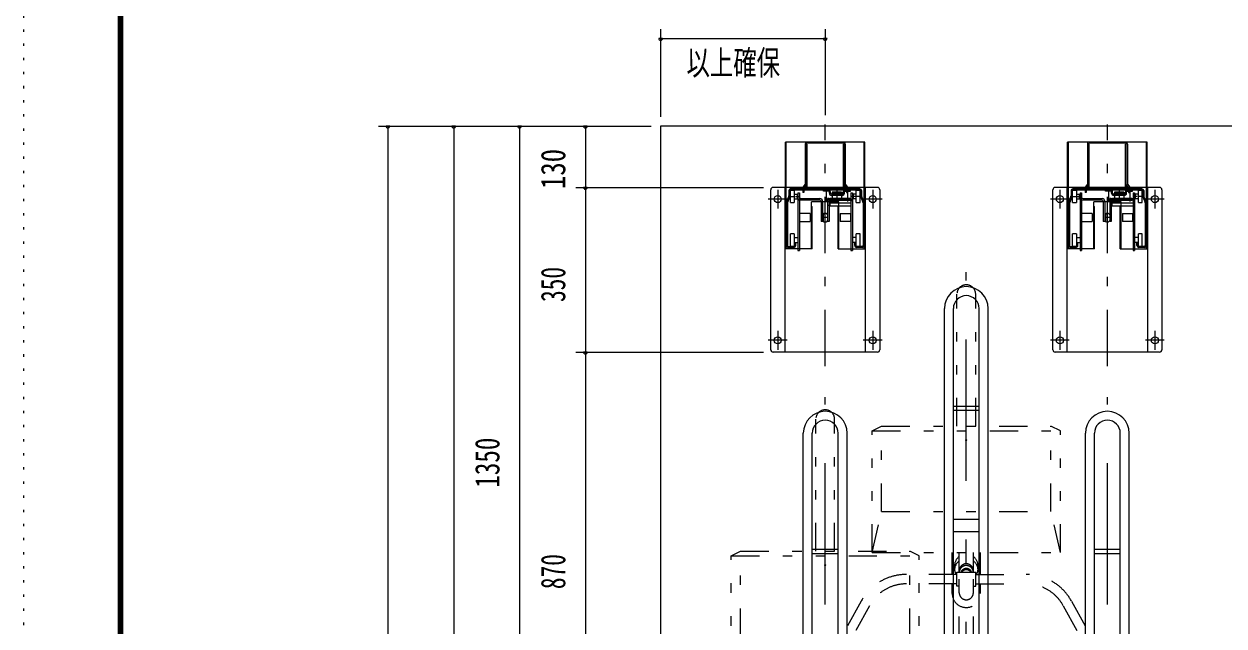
# Model space of a CAD drawing. Units: millimetres, scale not verified. Extents: x -5940 to 5940, y -4200 to 4200.
# Drawn here: x -5940 to -3388, y -1322 to -43 of the extents above; entities that cross this region are included whole.
import ezdxf
from ezdxf.enums import TextEntityAlignment as Align

# ---------------------------------------------------------------- set-up
doc = ezdxf.new("R2010")
doc.units = ezdxf.units.MM
doc.header["$LTSCALE"] = 10
doc.header["$PDMODE"] = 32
doc.header["$PDSIZE"] = 2
for name, pattern in [('USER3', [24, 12, -5, 2, -5]), ('USER4', [25, 6, -5, 2, -5, 2, -5]), ('USER5', [3, 0.5, -2.5])]:
    doc.linetypes.add(name, pattern=pattern)
for name, color, linetype, lineweight in [('0-0_0', 2, 'USER4', 18), ('0-2_2-0BOLD', 3, 'Continuous', 18), ('0-3_2-2CENTER', 7, 'Continuous', 18), ('0-4_2-9', 6, 'USER4', 18), ('0-7_F-F', 5, 'Continuous', 18), ('0-8_F-E_J_ADD', 5, 'USER5', 18)]:
    doc.layers.add(name, color=color, linetype=linetype, lineweight=lineweight)
doc.styles.add('ＭＳ ゴシック', font='')
doc.styles.get('ＭＳ ゴシック').set_extended_font_data('MS Gothic')

# ---------------------------------------------------------------- blocks, each defined once
blk = doc.blocks.new('CCG2-H-T_10')
at = {"layer": '0-4_2-9', "color": 3, "linetype": 'USER3'}
blk.add_line((0, -241.254), (0, 416), dxfattribs=at)
at = {"layer": '0-4_2-9', "color": 7, "linetype": 'Continuous'}
for p, q in [((-18.64, -227.2), (-18.64, 384.96)), ((-11, -227.2), (-11, 384.96)), ((11, -227.2), (11, 384.96)), ((18.64, -227.2), (18.64, 384.96)), ((11, 301.807), (-11, 301.807)), ((11, 298.35), (-11, 298.35)), ((11, 205.66), (-11, 205.66)), ((11, 195.145), (-11, 195.145))]:
    blk.add_line(p, q, dxfattribs=at)
for radius in [18.64, 11]:
    blk.add_arc((0, 384.96), radius, 0, 180, dxfattribs=at)
blk = doc.blocks.new('MKY-T2_1')
at = {"layer": '0-3_2-2CENTER', "color": 3, "linetype": 'USER3'}
for p, q in [((0, -380), (0, 133.31)), ((-81, -25), (-121, -25)), ((-101, -5), (-101, -45)), ((121, -25), (81, -25)), ((101, -5), (101, -45)), ((-101, -305), (-101, -345)), ((101, -305), (101, -345)), ((-81, -325), (-121, -325)), ((121, -325), (81, -325))]:
    blk.add_line(p, q, dxfattribs=at)
at = {"layer": '0-3_2-2CENTER'}
for p, q in [((84.5, 96.3), (-84.5, 96.3)), ((-84.5, -130.7), (-84.5, 96.3)), ((-82.9, -130.7), (-82.9, 96.3)), ((-42.5, 92), (-42.5, 7.04)), ((-40.2, 0), (-40.2, 92)), ((-38.6, 0), (-38.6, 92)), ((38.2, 94), (-38.2, 94)), ((38.6, 0), (38.6, 92)), ((40.2, 0), (40.2, 92)), ((82.9, -130.7), (82.9, 96.3)), ((84.5, -130.7), (84.5, 96.3)), ((111, 0), (-111, 0)), ((-86, 0), (-86, -350)), ((-42.5, 7.04), (-47.5, 0.04)), ((-47.5, 0.04), (-47.5, -10.7)), ((-45.2, -0.7), (-40.2, 6.3)), ((2.1, 0), (2.1, -30.3)), ((24.8, 0), (24.8, -30.3)), ((45.2, -0.7), (40.2, 6.3)), ((47.5, 0.04), (47.5, -30.3)), ((86, -350), (86, 0)), ((-116, -345), (-116, -5)), ((-82.3, -31.01), (-77.53, -19.49)), ((-75.4, -20.37), (-80.17, -31.89)), ((-77.3, -7), (-77.3, -18.35)), ((-75, -7), (-75, -18.35)), ((-66, -6.4), (-74, -6.4)), ((-74, -32.4), (-74, -6.4)), ((-74, -19.4), (-65, -19.4)), ((73.5, -3.2), (-73.5, -3.2)), ((-73.5, -5.5), (73.5, -5.5)), ((-66, -6.4), (-66, -32.4)), ((-66, -14.4), (-58, -14.4)), ((-66, -24.4), (-58, -24.4)), ((-63.5, -19.4), (-56.1, -19.4)), ((-60, -14.4), (-60, -24.4)), ((-58, -11.9), (-58, -134.15)), ((-58, -11.9), (-54.8, -11.9)), ((-54.8, -11.9), (-54.8, -134.15)), ((-52.3, -23.9), (-11.2, -23.9)), ((-45.2, -10.7), (-47.5, -10.7)), ((-45.2, -0.7), (-45.2, -10.7)), ((-3.9, -7.8), (-3.9, -5.5)), ((6.8, -7.8), (-3.9, -7.8)), ((8.2, -23.4), (5, -23.4)), ((5, -23.4), (5, -72.9)), ((8.2, -23.4), (8.2, -72.9)), ((8.8, -12.7), (8.8, -9.8)), ((52.3, -23.9), (10.7, -23.9)), ((11.1, -12.7), (11.1, -9.8)), ((36.5, -14.7), (13.1, -14.7)), ((36.5, -17), (13.1, -17)), ((34.8, -10.2), (14.8, -10.2)), ((14.8, -10.2), (14.8, -26.4)), ((34.8, -13.4), (14.8, -13.4)), ((34.8, -10.2), (34.8, -26.4)), ((38.5, -12.7), (38.5, -9.8)), ((40.8, -12.7), (40.8, -9.8)), ((42.8, -7.8), (53.5, -7.8)), ((45.2, -0.7), (45.2, -10.7)), ((45.2, -10.7), (47.5, -10.7)), ((53.5, -7.8), (53.5, -5.5)), ((54.8, -11.9), (54.8, -134.15)), ((54.8, -11.9), (58, -11.9)), ((63.5, -19.4), (56.1, -19.4)), ((58, -11.9), (58, -134.15)), ((66, -14.4), (58, -14.4)), ((66, -24.4), (58, -24.4)), ((60, -24.4), (60, -14.4)), ((74, -19.4), (65, -19.4)), ((66, -32.4), (66, -6.4)), ((75, -7), (75, -18.35)), ((75.4, -20.37), (80.17, -31.89)), ((77.3, -7), (77.3, -18.35)), ((82.3, -31.01), (77.53, -19.49)), ((116, -5), (116, -345)), ((-82.7, -33.04), (-82.7, -123.4)), ((-80.4, -33.04), (-80.4, -123.4)), ((-74, -32.4), (-66, -32.4)), ((-11.2, -27.1), (-52.3, -27.1)), ((-29, -40.7), (-29, -30.7)), ((29, -30.7), (-29, -30.7)), ((-27.5, -130.7), (-27.5, -40.7)), ((-8.7, -29.6), (-8.7, -72.9)), ((-5.5, -29.6), (-5.5, -72.9)), ((5, -37.9), (8.2, -37.9)), ((54.8, -26.4), (9.8, -26.4)), ((9.8, -26.4), (9.8, -40.2)), ((54.8, -33.3), (9.8, -33.3)), ((54.8, -40.2), (9.8, -40.2)), ((10.7, -27.1), (52.3, -27.1)), ((29.1, -40.7), (27.5, -40.7)), ((27.5, -130.7), (27.5, -40.7)), ((29, -40.7), (29, -30.7)), ((29.1, -130.7), (29.1, -40.7)), ((66, -32.4), (74, -32.4)), ((80.4, -33.04), (80.4, -123.4)), ((82.7, -33.04), (82.7, -123.4)), ((-32, -55.5), (-54.3, -55.5)), ((-54.3, -72.8), (-54.3, -55.5)), ((-54.3, -72.8), (-32, -72.8)), ((-32, -55.5), (-32, -72.8)), ((-5.5, -72.9), (-8.7, -72.9)), ((-2, -54.55), (-5, -58.15)), ((-5, -70.15), (-5, -58.15)), ((5, -64.15), (-5, -64.15)), ((-2, -73.75), (-5, -70.15)), ((-3.5, -70.15), (-3.5, -58.15)), ((-2, -54.55), (2, -54.55)), ((2, -73.75), (-2, -73.75)), ((2, -54.55), (5, -58.15)), ((5, -70.15), (2, -73.75)), ((8.2, -72.9), (5, -72.9)), ((32, -55.5), (54.3, -55.5)), ((32, -55.5), (32, -72.8)), ((54.3, -72.8), (32, -72.8)), ((54.3, -72.8), (54.3, -55.5)), ((-66, -98.9), (-74, -98.9)), ((-74, -124.9), (-74, -98.9)), ((-66, -98.9), (-66, -124.9)), ((66, -124.9), (66, -98.9)), ((-78.4, -125.4), (-67, -125.4)), ((-74, -124.9), (-66, -124.9)), ((-66, -106.9), (-58, -106.9)), ((-66, -116.9), (-58, -116.9)), ((-62.7, -118.2), (-65, -118.2)), ((-65, -123.4), (-65, -118.2)), ((-62.7, -123.4), (-62.7, -118.2)), ((66, -106.9), (58, -106.9)), ((66, -116.9), (58, -116.9)), ((62.7, -118.2), (65, -118.2)), ((62.7, -123.4), (62.7, -118.2)), ((65, -123.4), (65, -118.2)), ((66, -124.9), (74, -124.9)), ((78.4, -125.4), (67, -125.4)), ((-27.5, -130.7), (-84.5, -130.7)), ((-78.4, -127.7), (-67, -127.7)), ((-58, -134.15), (-54.8, -134.15)), ((27.5, -130.7), (84.5, -130.7)), ((54.8, -134.15), (58, -134.15)), ((78.4, -127.7), (67, -127.7)), ((111, -350), (-111, -350))]:
    blk.add_line(p, q, dxfattribs=at)
for points in [[(42.5, 92), (42.5, 7.04), (47.5, 0.04)], [(74, -32.4), (74, -6.4), (66, -6.4)], [(-29.1, -130.7), (-29.1, -40.7), (-27.5, -40.7)], [(74, -124.9), (74, -98.9), (66, -98.9)]]:
    blk.add_lwpolyline(points, dxfattribs=at)
for centre in [(-101, -25), (101, -25), (-101, -325), (101, -325)]:
    blk.add_circle(centre, 7.5, dxfattribs=at)
for centre, radius, start, end in [((-38.2, 92), 4.3, 90, 180), ((-38.2, 92), 2, 90, 180), ((38.2, 92), 4.3, 0, 90), ((38.2, 92), 2, 0, 90), ((-111, -5), 5, 90, 180), ((111, -5), 5, 0, 90), ((-80.3, -18.35), 3, 337.51189, 0), ((-73.5, -7), 3.8, 90, 180), ((-80.3, -18.35), 5.3, 337.51189, 0), ((-73.5, -7), 1.5, 90, 180), ((-52.3, -29.6), 5.7, 90, 180), ((-11.2, -29.6), 5.7, 0, 90), ((10.7, -29.6), 5.7, 90, 180), ((6.8, -9.8), 4.3, 0, 90), ((6.8, -9.8), 2, 0, 90), ((13.1, -12.7), 4.3, 180, 270), ((13.1, -12.7), 2, 180, 270), ((36.5, -12.7), 4.3, 270, 360), ((36.5, -12.7), 2, 270, 360), ((42.8, -9.8), 4.3, 90, 180), ((42.8, -9.8), 2, 90, 180), ((52.3, -29.6), 5.7, 0, 90), ((73.5, -7), 3.8, 0, 90), ((73.5, -7), 1.5, 0, 90), ((80.3, -18.35), 5.3, 180, 202.48811), ((80.3, -18.35), 3, 180, 202.48811), ((-77.4, -33.04), 5.3, 157.51189, 180), ((-77.4, -33.04), 3, 157.51189, 180), ((-52.3, -29.6), 2.5, 90, 180), ((-11.2, -29.6), 2.5, 0, 90), ((10.7, -29.6), 2.5, 90, 180), ((52.3, -29.6), 2.5, 0, 90), ((77.4, -33.04), 3, 0, 22.48811), ((77.4, -33.04), 5.3, 0, 22.48811), ((-78.4, -123.4), 4.3, 180, 270), ((-78.4, -123.4), 2, 180, 270), ((-67, -123.4), 4.3, 270, 360), ((-67, -123.4), 2, 270, 0), ((67, -123.4), 4.3, 180, 270), ((67, -123.4), 2, 180, 270), ((78.4, -123.4), 4.3, 270, 0), ((78.4, -123.4), 2, 270, 0), ((-111, -345), 5, 180, 270), ((111, -345), 5, 270, 0)]:
    blk.add_arc(centre, radius, start, end, dxfattribs=at)
blk = doc.blocks.new('CCG2-L-T_2')
at = {"layer": '0-4_2-9', "color": 3, "linetype": 'USER3'}
blk.add_line((0, -346.493), (0, 309.718), dxfattribs=at)
at = {"layer": '0-4_2-9', "color": 7, "linetype": 'Continuous'}
for p, q in [((-18.64, -333.054), (-18.64, 279.078)), ((-11, -333.054), (-11, 279.078)), ((11, -333.054), (11, 279.078)), ((18.64, -333.054), (18.64, 279.078)), ((11, 180.313), (-11, 180.313)), ((11, 176.722), (-11, 176.722))]:
    blk.add_line(p, q, dxfattribs=at)
for radius in [18.64, 11]:
    blk.add_arc((0, 279.078), radius, 0, 180, dxfattribs=at)
blk = doc.blocks.new('cyc-02h2_12')
at = {"layer": '0-0_0'}
for p, q in [((-20, 1505.14), (-20, 1785.52)), ((20, 1505.14), (20, 1785.52)), ((-200, 1495.5), (-180, 1505.14)), ((-200, 1495.5), (200, 1495.5)), ((-200, 1236.94), (-200, 1495.5)), ((180, 1323.71), (180, 1505.14)), ((200, 1495.5), (180, 1505.14)), ((200, 1236.94), (200, 1495.5))]:
    blk.add_line(p, q, dxfattribs=at)
blk.add_lwpolyline([(-200, 1236.94), (-180, 1323.71), (-180, 1505.14), (180, 1505.14)], dxfattribs=at)
blk.add_arc((0, 1785.52), 20, 0, 180, dxfattribs=at)
at = {"layer": '0-2_2-0BOLD', "color": 4}
blk.add_point((0, 1475.32), dxfattribs=at)
blk = doc.blocks.new('cyc-02h1_6')
at = {"layer": '0-2_2-0BOLD', "color": 4}
blk.add_point((0, 1475.32), dxfattribs=at)
at = {"layer": '0-4_2-9'}
for p, q in [((-20, 1505.14), (-20, 1785.52)), ((20, 1505.14), (20, 1785.52)), ((-200, 1495.5), (-180, 1505.14)), ((-200, 1495.5), (200, 1495.5)), ((-200, 1236.94), (-200, 1495.5)), ((180, 1323.71), (180, 1505.14)), ((200, 1495.5), (180, 1505.14)), ((200, 1236.94), (200, 1495.5)), ((-180, 1323.71), (180, 1323.71)), ((200, 1236.94), (180, 1323.71)), ((-200, 1236.94), (200, 1236.94)), ((-30, 1190.32), (-30, 1236.94)), ((-15, 1195.32), (-15, 1236.94)), ((15, 1195.32), (15, 1236.94)), ((30, 1190.32), (30, 1236.94)), ((-25, 1200.89), (-25, 1210.17)), ((25, 1200.89), (25, 1210.17)), ((-20, 1190.32), (-127.4, 1190.32)), ((-20, 1195.32), (20, 1195.32)), ((-20, 1165.32), (-20, 1195.32)), ((-15, 1151.55), (-15, 1180.32)), ((15, 1151.55), (15, 1180.32)), ((20, 1165.32), (20, 1195.32)), ((20, 1190.32), (127.4, 1190.32)), ((-20, 1170.32), (-127.4, 1170.32)), ((-30, 1150.12), (-30, 1170.32)), ((-15, 1165.32), (-20, 1165.32)), ((15, 1165.32), (20, 1165.32)), ((20, 1170.32), (127.4, 1170.32)), ((30, 1150.12), (30, 1170.32)), ((-223.6, 1133.67), (-254.7, 1077.59)), ((-206.11, 1123.97), (-237.21, 1067.89)), ((-15, 791.3), (-15, 1124.14)), ((15, 791.3), (15, 1124.14)), ((206.11, 1123.97), (237.21, 1067.89)), ((223.6, 1133.67), (254.7, 1077.59))]:
    blk.add_line(p, q, dxfattribs=at)
blk.add_lwpolyline([(-200, 1236.94), (-180, 1323.71), (-180, 1505.14), (180, 1505.14)], dxfattribs=at)
for centre, radius, start, end in [((0, 1785.52), 20, 0, 180), ((0, 1208.32), 25.07, 126.75249, 175.75458), ((0, 1208.32), 25.07, 4.24542, 53.24751), ((0, 1199.04), 25.07, 126.75249, 175.75458), ((0, 1202.75), 25.07, 184.24712, 209.71584), ((0, 1197.92), 15.04, 4.25383, 175.74617), ((0, 1194.21), 15.04, 4.25383, 175.74617), ((0, 1191.07), 12, 20.76015, 159.23985), ((0, 1188.28), 12, 35.90829, 144.09171), ((0, 1199.04), 25.07, 4.24542, 53.24751), ((0, 1202.75), 25.07, 330.28416, 355.75288), ((-127.4, 1080.32), 110, 90, 150.9888), ((127.4, 1080.32), 110, 29.0112, 90), ((-127.4, 1080.32), 90, 90, 150.9888), ((0, 1150.12), 30, 180, 0), ((0, 1151.55), 15, 180, 0), ((127.4, 1080.32), 90, 29.0112, 90)]:
    blk.add_arc(centre, radius, start, end, dxfattribs=at)

msp = doc.modelspace()

# ---------------------------------------------------------------- linework, layer by layer
at = {"layer": '0-2_2-0BOLD'}
for p, q in [((-4582.21, -74.32), (-4590.21, -74.32)), ((-4586.21, -54.32), (-4586.21, -240.28)), ((-4586.21, -74.32), (-4236.21, -74.32)), ((-4232.21, -74.32), (-4240.21, -74.32)), ((-4236.21, -54.32), (-4236.21, -236.97)), ((-5186.21, -260.28), (-4606.21, -260.28)), ((-5162.21, -260.28), (-5170.21, -260.28)), ((-5166.21, -260.28), (-5166.21, -2672.28)), ((-5022.21, -260.28), (-5030.21, -260.28)), ((-5026.21, -260.28), (-5026.21, -2443.28)), ((-4882.21, -260.28), (-4890.21, -260.28)), ((-4886.21, -260.28), (-4886.21, -1610.28)), ((-4742.21, -260.28), (-4750.21, -260.28)), ((-4746.21, -260.28), (-4746.21, -390.28)), ((-4766.21, -390.28), (-4367.21, -390.28)), ((-4742.21, -390.28), (-4750.21, -390.28)), ((-4746.21, -390.28), (-4746.21, -740.28)), ((-4766.21, -740.28), (-4367.21, -740.28)), ((-4742.21, -740.28), (-4750.21, -740.28)), ((-4746.21, -740.28), (-4746.21, -1610.28))]:
    msp.add_line(p, q, dxfattribs=at)
at = {"layer": '0-2_2-0BOLD', "color": 7}
for p, q in [((-4586.21, -260.28), (-4586.21, -2695.08)), ((-1086.21, -260.28), (-4586.21, -260.28))]:
    msp.add_line(p, q, dxfattribs=at)
at = {"layer": '0-2_2-0BOLD'}
for centre in [(-4586.21, -74.32), (-4236.21, -74.32), (-5166.21, -260.28), (-5026.21, -260.28), (-4886.21, -260.28), (-4746.21, -260.28), (-4746.21, -390.28), (-4746.21, -740.28)]:
    msp.add_arc(centre, 4, 180, 0, dxfattribs=at)
at = {"layer": '0-7_F-F'}
for points in [[(5740, 4040), (-5740, 4040), (-5740, -4000), (5740, -4000)], [(5739, 4039), (5739, -3999), (-5739, -3999), (-5739, 4039)], [(5738, 4038), (5738, -3998), (-5738, -3998), (-5738, 4038)], [(5737, 4037), (5737, -3997), (-5737, -3997), (-5737, 4037)], [(5736, 4036), (5736, -3996), (-5736, -3996), (-5736, 4036)], [(5735, 4035), (5735, -3995), (-5735, -3995), (-5735, 4035)], [(5734, 4034), (5734, -3994), (-5734, -3994), (-5734, 4034)], [(5733, 4033), (5733, -3993), (-5733, -3993), (-5733, 4033)], [(5732, 4032), (5732, -3992), (-5732, -3992), (-5732, 4032)], [(5731, 4031), (5731, -3991), (-5731, -3991), (-5731, 4031)], [(5730, 4030), (5730, -3990), (-5730, -3990), (-5730, 4030)]]:
    msp.add_lwpolyline(points, close=True, dxfattribs=at)
at = {"layer": '0-8_F-E_J_ADD'}
msp.add_lwpolyline([(5940, 4200), (5940, -4200), (-5940, -4200), (-5940, 4200)], close=True, dxfattribs=at)

# ---------------------------------------------------------------- block references
at = {"layer": '0-2_2-0BOLD'}
for name, p in [('MKY-T2_1', (-4236.21, -390.28)), ('MKY-T2_1', (-3636.21, -390.28)), ('cyc-02h1_6', (-3936.21, -2402.9)), ('cyc-02h2_12', (-4236.21, -2668.4))]:
    msp.add_blockref(name, p, dxfattribs=at)
at = {"layer": '0-2_2-0BOLD', "xscale": 2.5, "yscale": 2.5}
for name, p in [('CCG2-H-T_10', (-3936.21, -1610.28)), ('CCG2-L-T_2', (-4236.21, -1610.28)), ('CCG2-L-T_2', (-3636.21, -1610.28))]:
    msp.add_blockref(name, p, dxfattribs=at)

# ---------------------------------------------------------------- texts
at = {"layer": '0-2_2-0BOLD', "color": 7, "style": 'ＭＳ ゴシック', "width": 0.7}
msp.add_text('以上確保', height=52.1, dxfattribs=at).set_placement((-4531.21, -167.21), align=Align.BOTTOM_LEFT)
at = {"layer": '0-2_2-0BOLD', "color": 7, "style": 'ＭＳ ゴシック'}
for s, width, p in [('130', 0.8, (-4773.31, -393.78)), ('350', 0.7, (-4773.31, -633.78)), ('1350', 0.75, (-4913.31, -1028.28)), ('870', 0.7, (-4773.31, -1243.78))]:
    msp.add_text(s, height=52.1, rotation=90, dxfattribs=dict(at, width=width)).set_placement(p, align=Align.BOTTOM_LEFT)

doc.saveas('drawing.dxf')
